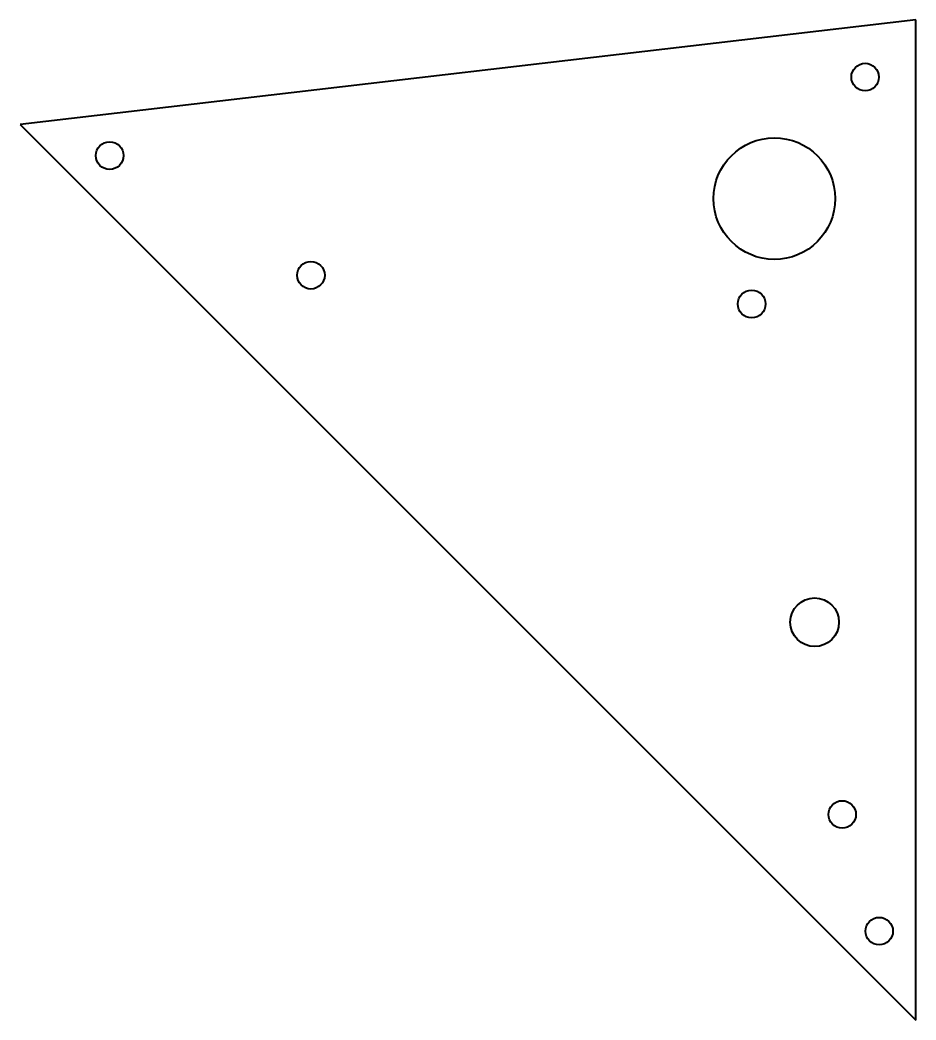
# Model space of a CAD drawing. Header units: millimetres. Extents: x -112 to -1, y 2 to 126.
import ezdxf

# ---------------------------------------------------------------- set-up
doc = ezdxf.new("R2010")
doc.units = ezdxf.units.MM
doc.layers.add('ModelSketch_Visible', color=7, linetype='Continuous', lineweight=40)

msp = doc.modelspace()

# ---------------------------------------------------------------- linework, layer by layer
at = {"layer": 'ModelSketch_Visible'}
for p, q in [((-1, 125.82), (-111.51, 112.92)), ((-1, 2.41), (-1, 125.82)), ((-111.51, 112.92), (-1, 2.41))]:
    msp.add_line(p, q, dxfattribs=at)
for centre, radius in [((-7.27, 118.77), 1.7), ((-18.47, 103.77), 7.5), ((-100.45, 109.08), 1.7), ((-75.63, 94.32), 1.7), ((-21.27, 90.77), 1.7), ((-13.5, 51.5), 3), ((-10.1, 27.78), 1.7), ((-5.54, 13.38), 1.7)]:
    msp.add_circle(centre, radius, dxfattribs=at)

doc.saveas('drawing.dxf')
